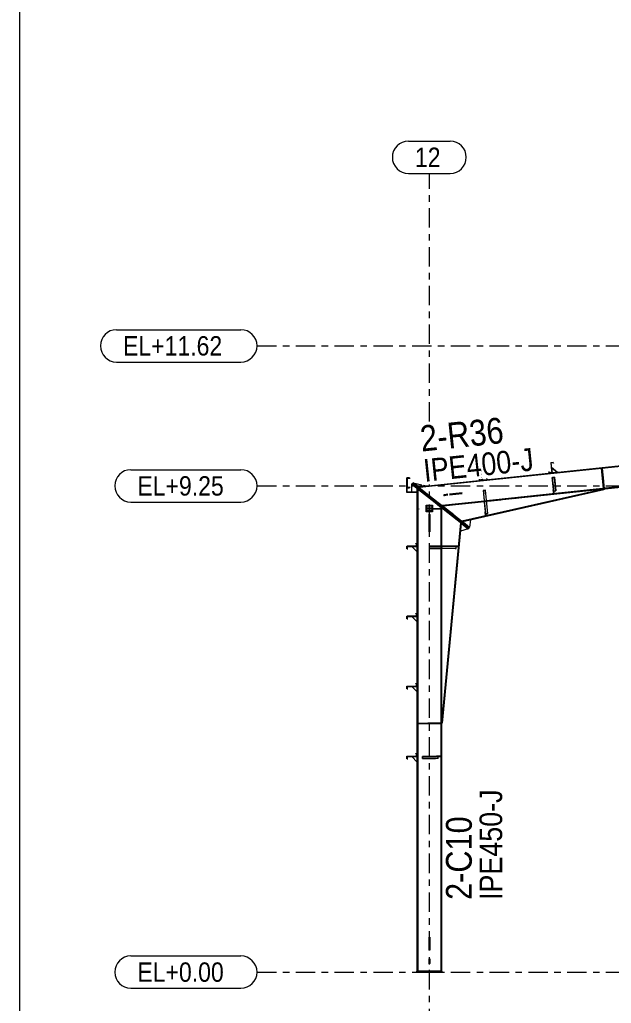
# Model space of a CAD drawing. Header units: millimetres. Extents: x -49 to 773, y -69 to 505.
# Drawn here: x -46.7 to 44.8, y 11.8 to 164 of the extents above; entities that cross this region are included whole.
import ezdxf

# ---------------------------------------------------------------- set-up
doc = ezdxf.new("R2010")
doc.units = ezdxf.units.MM
for name, pattern in [('XKITLINE00', [0]), ('XKITLINE02', [4, 2, -2]), ('XKITLINE03', [6, 3, -1, 1, -1])]:
    doc.linetypes.add(name, pattern=pattern)
for name, color, linetype, lineweight in [('DrawingSheet', 5, 'Continuous', 0), ('Part', 2, 'Continuous', 0), ('PartMark', 7, 'Continuous', 0), ('S-grid', 1, 'Continuous', 0)]:
    doc.layers.add(name, color=color, linetype=linetype, lineweight=lineweight)
doc.styles.add('ARIAL', font='ARIAL.TTF')

# ---------------------------------------------------------------- blocks, each defined once
blk = doc.blocks.new('*A20')
at = {"layer": 'Part'}
blk.add_hatch(color=3, dxfattribs=at).paths.add_polyline_path([(24.66, 94.33), (25.08, 94.37), (25.09, 94.25), (25.07, 94.24), (25.06, 94.35), (24.68, 94.31), (24.84, 92.82), (24.42, 92.78), (24.41, 92.9), (24.42, 92.9), (24.43, 92.79), (24.82, 92.83)], flags=17)
blk = doc.blocks.new('*A21')
at = {"layer": 'Part'}
blk.add_hatch(color=3, dxfattribs=at).paths.add_polyline_path([(35.43, 95.46), (35.85, 95.51), (35.86, 95.38), (35.85, 95.38), (35.84, 95.49), (35.45, 95.45), (35.61, 93.96), (35.19, 93.91), (35.18, 94.04), (35.2, 94.04), (35.21, 93.93), (35.59, 93.97)], flags=17)
blk = doc.blocks.new('*A35')
at = {"layer": 'Part'}
blk.add_hatch(color=3, dxfattribs=at).paths.add_polyline_path([(14.58, 82.94), (14.58, 82.96), (14.71, 82.96), (14.71, 82.54), (13.21, 82.54), (13.21, 82.15), (13.32, 82.15), (13.32, 82.14), (13.19, 82.14), (13.19, 82.56), (14.69, 82.56), (14.69, 82.94)], flags=17)
blk = doc.blocks.new('*A36')
at = {"layer": 'Part'}
blk.add_hatch(color=3, dxfattribs=at).paths.add_polyline_path([(14.58, 72.11), (14.58, 72.12), (14.71, 72.12), (14.71, 71.71), (13.21, 71.71), (13.21, 71.32), (13.32, 71.32), (13.32, 71.31), (13.19, 71.31), (13.19, 71.72), (14.69, 71.72), (14.69, 72.11)], flags=17)
blk = doc.blocks.new('*A37')
at = {"layer": 'Part'}
blk.add_hatch(color=3, dxfattribs=at).paths.add_polyline_path([(14.58, 50.44), (14.58, 50.46), (14.71, 50.46), (14.71, 50.04), (13.21, 50.04), (13.21, 49.65), (13.32, 49.65), (13.32, 49.64), (13.19, 49.64), (13.19, 50.06), (14.69, 50.06), (14.69, 50.44)], flags=17)
blk = doc.blocks.new('*A38')
at = {"layer": 'Part'}
blk.add_hatch(color=3, dxfattribs=at).paths.add_polyline_path([(14.58, 61.28), (14.58, 61.29), (14.71, 61.29), (14.71, 60.87), (13.21, 60.87), (13.21, 60.49), (13.32, 60.49), (13.32, 60.47), (13.19, 60.47), (13.19, 60.89), (14.69, 60.89), (14.69, 61.28)], flags=17)
blk = doc.blocks.new('*A39')
at = {"layer": 'Part'}
blk.add_hatch(color=3, dxfattribs=at).paths.add_polyline_path([(15.63, 49.71), (15.63, 50.04), (16.08, 50.04), (16.08, 50.02), (15.66, 50.02), (15.66, 49.71)], flags=17)
blk = doc.blocks.new('*A40')
at = {"layer": 'Part'}
blk.add_hatch(color=3, dxfattribs=at).paths.add_polyline_path([(14.58, 82.94), (14.58, 82.96), (14.71, 82.96), (14.71, 82.54), (13.21, 82.54), (13.21, 82.15), (13.32, 82.15), (13.32, 82.14), (13.19, 82.14), (13.19, 82.56), (14.69, 82.56), (14.69, 82.94)], flags=17)
blk = doc.blocks.new('*A41')
at = {"layer": 'Part'}
blk.add_hatch(color=3, dxfattribs=at).paths.add_polyline_path([(14.58, 72.11), (14.58, 72.12), (14.71, 72.12), (14.71, 71.71), (13.21, 71.71), (13.21, 71.32), (13.32, 71.32), (13.32, 71.31), (13.19, 71.31), (13.19, 71.72), (14.69, 71.72), (14.69, 72.11)], flags=17)
blk = doc.blocks.new('*A42')
at = {"layer": 'Part'}
blk.add_hatch(color=3, dxfattribs=at).paths.add_polyline_path([(14.58, 50.44), (14.58, 50.46), (14.71, 50.46), (14.71, 50.04), (13.21, 50.04), (13.21, 49.65), (13.32, 49.65), (13.32, 49.64), (13.19, 49.64), (13.19, 50.06), (14.69, 50.06), (14.69, 50.44)], flags=17)
blk = doc.blocks.new('*A43')
at = {"layer": 'Part'}
blk.add_hatch(color=3, dxfattribs=at).paths.add_polyline_path([(14.58, 61.28), (14.58, 61.29), (14.71, 61.29), (14.71, 60.87), (13.21, 60.87), (13.21, 60.49), (13.32, 60.49), (13.32, 60.47), (13.19, 60.47), (13.19, 60.89), (14.69, 60.89), (14.69, 61.28)], flags=17)
blk = doc.blocks.new('*A44')
at = {"layer": 'Part'}
blk.add_hatch(color=3, dxfattribs=at).paths.add_polyline_path([(16.67, 82.21), (16.67, 82.54), (17.28, 82.54), (17.28, 82.52), (16.71, 82.52), (16.71, 82.21)], flags=17)
blk = doc.blocks.new('*A45')
at = {"layer": 'Part'}
blk.add_hatch(color=3, dxfattribs=at).paths.add_polyline_path([(13.19, 91.6), (13.19, 93.12), (13.61, 93.12), (13.61, 92.99), (13.59, 92.99), (13.59, 93.1), (13.21, 93.1), (13.21, 91.62), (13.59, 91.62), (13.59, 91.73), (13.61, 91.73), (13.61, 91.6)], flags=17)
blk = doc.blocks.new('*A46')
at = {"layer": 'Part'}
blk.add_hatch(color=3, dxfattribs=at).paths.add_polyline_path([(24.66, 94.33), (25.08, 94.37), (25.09, 94.25), (25.07, 94.24), (25.06, 94.35), (24.68, 94.31), (24.84, 92.82), (24.42, 92.78), (24.41, 92.9), (24.42, 92.9), (24.43, 92.79), (24.82, 92.83)], flags=17)
blk = doc.blocks.new('*A47')
at = {"layer": 'Part'}
blk.add_hatch(color=3, dxfattribs=at).paths.add_polyline_path([(35.43, 95.46), (35.85, 95.51), (35.86, 95.38), (35.85, 95.38), (35.84, 95.49), (35.45, 95.45), (35.61, 93.96), (35.19, 93.91), (35.18, 94.04), (35.2, 94.04), (35.21, 93.93), (35.59, 93.97)], flags=17)
blk = doc.blocks.new('*A51')
at = {"layer": 'Part'}
blk.add_hatch(color=3, dxfattribs=at).paths.add_polyline_path([(25.01, 91.18), (25.34, 91.22), (25.34, 91.19), (25.03, 91.16), (25.08, 90.64), (25.07, 90.64)], flags=17)
blk = doc.blocks.new('*A52')
at = {"layer": 'Part'}
blk.add_hatch(color=3, dxfattribs=at).paths.add_polyline_path([(35.69, 93.19), (36.02, 93.23), (36.02, 93.21), (35.71, 93.18), (35.75, 92.78), (35.73, 92.77)], flags=17)
blk = doc.blocks.new('*A316')
at = {"layer": 'DrawingSheet', "color": 5, "linetype": 'XKITLINE00', "lineweight": 0}
blk.add_line((-46.74, 505.41), (-46.74, -68.59), dxfattribs=at)
blk = doc.blocks.new('*A319')
at = {"layer": 'S-grid', "color": 1, "linetype": 'XKITLINE03', "lineweight": 0}
blk.add_line((-10, 113.54), (165.88, 113.54), dxfattribs=at)
at = {"layer": 'S-grid', "color": 3, "style": 'ARIAL', "width": 0.85}
blk.add_text('EL+11.62', height=3, dxfattribs=at).set_placement((-30.74, 112.04))
blk = doc.blocks.new('*A320')
at = {"layer": 'S-grid', "color": 1, "linetype": 'XKITLINE03', "lineweight": 0}
blk.add_line((-10, 91.88), (396.77, 91.88), dxfattribs=at)
at = {"layer": 'S-grid', "color": 3, "style": 'ARIAL', "width": 0.85}
blk.add_text('EL+9.25', height=3, dxfattribs=at).set_placement((-28.52, 90.38))
blk = doc.blocks.new('*A321')
at = {"layer": 'S-grid', "color": 1, "linetype": 'XKITLINE03', "lineweight": 0}
blk.add_line((-10, 16.67), (396.77, 16.67), dxfattribs=at)
at = {"layer": 'S-grid', "color": 3, "style": 'ARIAL', "width": 0.85}
blk.add_text('EL+0.00', height=3, dxfattribs=at).set_placement((-28.52, 15.17))
blk = doc.blocks.new('*A357')
at = {"layer": 'S-grid', "color": 1, "linetype": 'XKITLINE03', "lineweight": 0}
for p, q in [((16.67, 101.83), (16.67, 140.21)), ((16.67, -10), (16.67, 92.08))]:
    blk.add_line(p, q, dxfattribs=at)
at = {"layer": 'S-grid', "color": 3, "style": 'ARIAL', "width": 0.85}
blk.add_text('12', height=3, dxfattribs=at).set_placement((14.44, 141.21))
blk = doc.blocks.new('*A358')
at = {"layer": 'Part', "color": 2, "linetype": 'XKITLINE00', "lineweight": 0}
for p, q in [((16.61, 87.51), (16.58, 87.47)), ((16.58, 87.47), (16.58, 86.76)), ((16.58, 87.47), (16.61, 87.43)), ((16.67, 87.52), (16.61, 87.51)), ((16.61, 87.43), (16.67, 87.41)), ((16.73, 87.51), (16.67, 87.52)), ((16.67, 87.41), (16.73, 87.43)), ((16.75, 87.47), (16.73, 87.51)), ((16.73, 87.43), (16.75, 87.47)), ((16.75, 87.47), (16.75, 86.76))]:
    blk.add_line(p, q, dxfattribs=at)
at = {"layer": 'Part', "color": 7, "linetype": 'XKITLINE02', "lineweight": 0}
for p, q in [((16.58, 86.76), (16.58, 83.42)), ((16.75, 86.76), (16.75, 83.42))]:
    blk.add_line(p, q, dxfattribs=at)
blk = doc.blocks.new('*A359')
at = {"layer": 'Part', "color": 2, "linetype": 'XKITLINE00', "lineweight": 0}
for p, q in [((114.12, 102.15), (15.03, 91.7)), ((114.13, 102.05), (15.15, 91.61)), ((114.46, 98.95), (111.7, 98.66)), ((111.37, 98.62), (25.51, 89.57)), ((111.38, 98.51), (25.53, 89.46)), ((114.47, 98.84), (111.71, 98.55)), ((25.18, 89.53), (18.66, 88.84)), ((25.19, 89.42), (18.78, 88.75))]:
    blk.add_line(p, q, dxfattribs=at)
at = {"layer": 'Part', "color": 7, "linetype": 'XKITLINE02', "lineweight": 0}
for p, q in [((114.12, 102.15), (114.47, 98.84)), ((111.7, 98.66), (111.37, 98.62)), ((111.71, 98.55), (111.38, 98.51)), ((15.03, 91.7), (18.78, 88.75)), ((25.51, 89.57), (25.18, 89.53)), ((25.53, 89.46), (25.19, 89.42))]:
    blk.add_line(p, q, dxfattribs=at)
blk = doc.blocks.new('*A360')
at = {"layer": 'Part', "color": 2, "linetype": 'XKITLINE00', "lineweight": 0}
for p, q in [((14.79, 16.83), (14.79, 91.47)), ((14.91, 91.37), (14.91, 16.83)), ((18.42, 88.6), (18.42, 82.54)), ((18.54, 88.51), (18.54, 82.54)), ((18.42, 82.21), (18.42, 16.83)), ((18.54, 82.21), (18.54, 16.83))]:
    blk.add_line(p, q, dxfattribs=at)
at = {"layer": 'Part', "color": 7, "linetype": 'XKITLINE02', "lineweight": 0}
for p, q in [((14.79, 91.47), (18.54, 88.51)), ((18.42, 82.54), (18.42, 82.21)), ((18.54, 82.54), (18.54, 82.21)), ((18.54, 16.83), (14.79, 16.83))]:
    blk.add_line(p, q, dxfattribs=at)
blk = doc.blocks.new('*A361')
at = {"layer": 'Part', "color": 2, "linetype": 'XKITLINE00', "lineweight": 0}
for p, q in [((18.64, 88.43), (18.54, 88.39)), ((21.49, 86.19), (18.54, 55.18)), ((21.6, 86.1), (18.66, 55.16)), ((18.54, 55.18), (18.66, 55.16))]:
    blk.add_line(p, q, dxfattribs=at)
at = {"layer": 'Part', "color": 7, "linetype": 'XKITLINE02', "lineweight": 0}
for p, q in [((18.54, 88.39), (18.64, 88.43)), ((18.54, 55.18), (18.54, 88.39)), ((21.6, 86.1), (18.64, 88.43)), ((18.64, 88.43), (18.64, 88.43)), ((21.49, 86.19), (18.64, 88.43)), ((18.64, 88.43), (18.64, 88.43))]:
    blk.add_line(p, q, dxfattribs=at)
blk = doc.blocks.new('*A362')
at = {"layer": 'Part', "color": 2, "linetype": 'XKITLINE00', "lineweight": 0}
for p, q in [((14.08, 92.24), (14.18, 92.37)), ((22.79, 85.38), (14.08, 92.24)), ((14.18, 92.37), (22.89, 85.51)), ((22.89, 85.51), (22.79, 85.38))]:
    blk.add_line(p, q, dxfattribs=at)
blk = doc.blocks.new('*A363')
at = {"layer": 'Part', "color": 2, "linetype": 'XKITLINE00', "lineweight": 0}
for p, q in [((13.98, 92.11), (14.08, 92.24)), ((22.68, 85.24), (13.98, 92.11)), ((14.08, 92.24), (22.79, 85.38)), ((22.79, 85.38), (22.68, 85.24))]:
    blk.add_line(p, q, dxfattribs=at)
blk = doc.blocks.new('*A364')
at = {"layer": 'Part', "color": 2, "linetype": 'XKITLINE00', "lineweight": 0}
for p, q in [((21.96, 86.37), (21.93, 86.26)), ((23.05, 86.61), (22.89, 85.51))]:
    blk.add_line(p, q, dxfattribs=at)
at = {"layer": 'Part', "color": 7, "linetype": 'XKITLINE02', "lineweight": 0}
for p, q in [((21.93, 86.26), (22.89, 85.51)), ((23.05, 86.61), (21.96, 86.37))]:
    blk.add_line(p, q, dxfattribs=at)
blk = doc.blocks.new('*A381')
at = {"layer": 'Part', "color": 2, "linetype": 'XKITLINE00', "lineweight": 0}
for p, q in [((24.41, 92.89), (24.41, 92.9)), ((24.41, 92.9), (24.42, 92.9)), ((24.42, 92.78), (24.41, 92.89)), ((24.42, 92.9), (24.42, 92.89)), ((24.42, 92.89), (24.43, 92.79)), ((24.84, 92.82), (24.42, 92.78)), ((24.43, 92.79), (24.82, 92.83)), ((24.82, 92.83), (24.81, 92.93)), ((24.82, 92.94), (24.84, 92.82))]:
    blk.add_line(p, q, dxfattribs=at)
blk = doc.blocks.new('*A382')
at = {"layer": 'Part', "color": 2, "linetype": 'XKITLINE00', "lineweight": 0}
for p, q in [((35.43, 95.46), (35.45, 95.46)), ((35.45, 95.46), (35.85, 95.51)), ((35.84, 95.49), (35.45, 95.45)), ((35.45, 95.45), (35.61, 93.96)), ((35.85, 95.38), (35.84, 95.49)), ((35.85, 95.51), (35.86, 95.38)), ((35.86, 95.38), (35.85, 95.38)), ((35.18, 94.03), (35.18, 94.04)), ((35.18, 94.04), (35.2, 94.04)), ((35.19, 93.91), (35.18, 94.03)), ((35.61, 93.96), (35.19, 93.91)), ((35.2, 94.04), (35.2, 94.03)), ((35.2, 94.03), (35.21, 93.93)), ((35.21, 93.93), (35.59, 93.97)), ((35.59, 93.97), (35.58, 94.07))]:
    blk.add_line(p, q, dxfattribs=at)
blk = doc.blocks.new('*A396')
at = {"layer": 'S-grid', "color": 1, "linetype": 'XKITLINE00', "lineweight": 0}
for p, q in [((-29.52, 19.17), (-12.5, 19.17)), ((-29.52, 14.17), (-12.5, 14.17))]:
    blk.add_line(p, q, dxfattribs=at)
for centre, start, end in [((-29.52, 16.67), 90, 270), ((-12.5, 16.67), 270, 90)]:
    blk.add_arc(centre, 2.5, start, end, dxfattribs=at)
blk = doc.blocks.new('*A397')
at = {"layer": 'Part', "color": 2, "linetype": 'XKITLINE00', "lineweight": 0}
for p, q in [((13.19, 82.14), (13.19, 82.56)), ((13.19, 82.56), (14.69, 82.56)), ((14.71, 82.54), (13.21, 82.54)), ((13.21, 82.54), (13.21, 82.15)), ((14.58, 82.96), (14.71, 82.96)), ((14.58, 82.94), (14.58, 82.96)), ((14.69, 82.94), (14.58, 82.94)), ((14.69, 82.56), (14.69, 82.94)), ((14.71, 82.96), (14.71, 82.54)), ((13.32, 82.14), (13.19, 82.14)), ((13.21, 82.15), (13.32, 82.15)), ((13.32, 82.15), (13.32, 82.14))]:
    blk.add_line(p, q, dxfattribs=at)
blk = doc.blocks.new('*A398')
at = {"layer": 'Part', "color": 2, "linetype": 'XKITLINE00', "lineweight": 0}
for p, q in [((13.19, 71.31), (13.19, 71.72)), ((13.19, 71.72), (14.69, 71.72)), ((14.71, 71.71), (13.21, 71.71)), ((13.21, 71.71), (13.21, 71.32)), ((14.58, 72.12), (14.71, 72.12)), ((14.58, 72.11), (14.58, 72.12)), ((14.69, 72.11), (14.58, 72.11)), ((14.69, 71.72), (14.69, 72.11)), ((14.71, 72.12), (14.71, 71.71)), ((13.32, 71.31), (13.19, 71.31)), ((13.21, 71.32), (13.32, 71.32)), ((13.32, 71.32), (13.32, 71.31))]:
    blk.add_line(p, q, dxfattribs=at)
blk = doc.blocks.new('*A399')
at = {"layer": 'Part', "color": 2, "linetype": 'XKITLINE00', "lineweight": 0}
for p, q in [((14.58, 50.46), (14.71, 50.46)), ((14.58, 50.44), (14.58, 50.46)), ((14.69, 50.44), (14.58, 50.44)), ((14.69, 50.06), (14.69, 50.44)), ((14.71, 50.46), (14.71, 50.04)), ((13.19, 49.64), (13.19, 50.06)), ((13.19, 50.06), (14.69, 50.06)), ((13.32, 49.64), (13.19, 49.64)), ((14.71, 50.04), (13.21, 50.04)), ((13.21, 50.04), (13.21, 49.65)), ((13.21, 49.65), (13.32, 49.65)), ((13.32, 49.65), (13.32, 49.64))]:
    blk.add_line(p, q, dxfattribs=at)
blk = doc.blocks.new('*A400')
at = {"layer": 'Part', "color": 2, "linetype": 'XKITLINE00', "lineweight": 0}
for p, q in [((13.19, 60.47), (13.19, 60.89)), ((13.19, 60.89), (14.69, 60.89)), ((14.71, 60.87), (13.21, 60.87)), ((13.21, 60.87), (13.21, 60.49)), ((14.58, 61.29), (14.71, 61.29)), ((14.58, 61.28), (14.58, 61.29)), ((14.69, 61.28), (14.58, 61.28)), ((14.69, 60.89), (14.69, 61.28)), ((14.71, 61.29), (14.71, 60.87)), ((13.32, 60.47), (13.19, 60.47)), ((13.21, 60.49), (13.32, 60.49)), ((13.32, 60.49), (13.32, 60.47))]:
    blk.add_line(p, q, dxfattribs=at)
blk = doc.blocks.new('*A401')
at = {"layer": 'Part', "color": 7, "linetype": 'XKITLINE02', "lineweight": 0}
for p, q in [((18.42, 55.18), (14.91, 55.18)), ((14.91, 55.09), (14.91, 55.18)), ((18.42, 55.09), (14.91, 55.09)), ((15.03, 55.18), (15.03, 55.09)), ((18.3, 55.09), (18.3, 55.18)), ((18.42, 55.18), (18.42, 55.09))]:
    blk.add_line(p, q, dxfattribs=at)
blk = doc.blocks.new('*A402')
at = {"layer": 'Part', "color": 2, "linetype": 'XKITLINE00', "lineweight": 0}
for p, q in [((14.91, 55.18), (18.42, 55.18)), ((18.42, 55.09), (14.91, 55.09))]:
    blk.add_line(p, q, dxfattribs=at)
at = {"layer": 'Part', "color": 7, "linetype": 'XKITLINE02', "lineweight": 0}
for p, q in [((14.91, 55.09), (14.91, 55.18)), ((15.03, 55.09), (15.03, 55.18)), ((18.3, 55.09), (18.3, 55.18)), ((18.42, 55.18), (18.42, 55.09))]:
    blk.add_line(p, q, dxfattribs=at)
blk = doc.blocks.new('*A403')
at = {"layer": 'Part', "color": 2, "linetype": 'XKITLINE00', "lineweight": 0}
for p, q in [((13.29, 60.87), (13.29, 60.83)), ((14.79, 60.87), (14.71, 60.87)), ((13.29, 60.83), (14.79, 60.83))]:
    blk.add_line(p, q, dxfattribs=at)
at = {"layer": 'Part', "color": 7, "linetype": 'XKITLINE02', "lineweight": 0}
for p, q in [((14.71, 60.87), (13.29, 60.87)), ((14.79, 60.83), (14.79, 60.87))]:
    blk.add_line(p, q, dxfattribs=at)
blk = doc.blocks.new('*A404')
at = {"layer": 'Part', "color": 2, "linetype": 'XKITLINE00', "lineweight": 0}
blk.add_line((13.96, 60.83), (14.79, 60), dxfattribs=at)
at = {"layer": 'Part', "color": 7, "linetype": 'XKITLINE02', "lineweight": 0}
for p, q in [((14.79, 60), (13.96, 60.83)), ((13.96, 60.83), (14.79, 60.83)), ((13.96, 60.83), (13.96, 60.83)), ((13.96, 60.83), (14.79, 60.83)), ((14.79, 60.83), (14.79, 60))]:
    blk.add_line(p, q, dxfattribs=at)
blk = doc.blocks.new('*A405')
at = {"layer": 'Part', "color": 2, "linetype": 'XKITLINE00', "lineweight": 0}
for p, q in [((15.63, 49.71), (15.63, 50.04)), ((18.05, 50.04), (15.63, 50.04)), ((18.05, 49.71), (15.63, 49.71)), ((18.29, 50.02), (15.66, 50.02)), ((15.66, 49.71), (15.66, 50.02)), ((16.08, 50.04), (16.08, 50.02)), ((18.05, 49.71), (18.05, 50.02)), ((18.29, 50.04), (18.29, 50.02))]:
    blk.add_line(p, q, dxfattribs=at)
at = {"layer": 'Part', "color": 7, "linetype": 'XKITLINE02', "lineweight": 0}
for p, q in [((18.04, 49.71), (18.04, 50.04)), ((18.05, 50.04), (18.29, 50.04)), ((18.29, 50.04), (18.05, 50.04))]:
    blk.add_line(p, q, dxfattribs=at)
blk = doc.blocks.new('*A406')
at = {"layer": 'Part', "color": 2, "linetype": 'XKITLINE00', "lineweight": 0}
for p, q in [((13.29, 50.04), (13.29, 50)), ((13.29, 50), (14.79, 50)), ((14.79, 50.04), (14.71, 50.04))]:
    blk.add_line(p, q, dxfattribs=at)
at = {"layer": 'Part', "color": 7, "linetype": 'XKITLINE02', "lineweight": 0}
for p, q in [((14.71, 50.04), (13.29, 50.04)), ((14.79, 50), (14.79, 50.04))]:
    blk.add_line(p, q, dxfattribs=at)
blk = doc.blocks.new('*A407')
at = {"layer": 'Part', "color": 2, "linetype": 'XKITLINE00', "lineweight": 0}
blk.add_line((13.96, 50), (14.79, 49.17), dxfattribs=at)
at = {"layer": 'Part', "color": 7, "linetype": 'XKITLINE02', "lineweight": 0}
for p, q in [((14.79, 49.17), (13.96, 50)), ((13.96, 50), (14.79, 50)), ((13.96, 50), (13.96, 50)), ((13.96, 50), (14.79, 50)), ((14.79, 50), (14.79, 49.17))]:
    blk.add_line(p, q, dxfattribs=at)
blk = doc.blocks.new('*A408')
at = {"layer": 'Part', "color": 7, "linetype": 'XKITLINE02', "lineweight": 0}
for p, q in [((18.29, 50.04), (15.63, 50.04)), ((15.63, 49.71), (18.05, 49.71)), ((15.66, 50.02), (18.29, 50.02)), ((18.04, 49.71), (18.04, 50.04)), ((18.05, 49.71), (18.05, 50.02)), ((18.29, 50.02), (18.29, 50.04))]:
    blk.add_line(p, q, dxfattribs=at)
blk = doc.blocks.new('*A409')
at = {"layer": 'Part', "color": 2, "linetype": 'XKITLINE00', "lineweight": 0}
for p, q in [((13.29, 71.71), (13.29, 71.67)), ((13.29, 71.67), (14.79, 71.67)), ((14.79, 71.71), (14.71, 71.71))]:
    blk.add_line(p, q, dxfattribs=at)
at = {"layer": 'Part', "color": 7, "linetype": 'XKITLINE02', "lineweight": 0}
for p, q in [((14.71, 71.71), (13.29, 71.71)), ((14.79, 71.67), (14.79, 71.71))]:
    blk.add_line(p, q, dxfattribs=at)
blk = doc.blocks.new('*A410')
at = {"layer": 'Part', "color": 2, "linetype": 'XKITLINE00', "lineweight": 0}
blk.add_line((13.96, 71.67), (14.79, 70.83), dxfattribs=at)
at = {"layer": 'Part', "color": 7, "linetype": 'XKITLINE02', "lineweight": 0}
for p, q in [((14.79, 70.83), (13.96, 71.67)), ((13.96, 71.67), (14.79, 71.67)), ((13.96, 71.67), (13.96, 71.67)), ((13.96, 71.67), (14.79, 71.67)), ((14.79, 71.67), (14.79, 70.83))]:
    blk.add_line(p, q, dxfattribs=at)
blk = doc.blocks.new('*A411')
at = {"layer": 'Part', "color": 2, "linetype": 'XKITLINE00', "lineweight": 0}
blk.add_line((13.96, 82.5), (14.79, 81.67), dxfattribs=at)
at = {"layer": 'Part', "color": 7, "linetype": 'XKITLINE02', "lineweight": 0}
for p, q in [((14.79, 81.67), (13.96, 82.5)), ((13.96, 82.5), (14.79, 82.5)), ((13.96, 82.5), (13.96, 82.5)), ((13.96, 82.5), (14.79, 82.5)), ((14.79, 82.5), (14.79, 81.67))]:
    blk.add_line(p, q, dxfattribs=at)
blk = doc.blocks.new('*A412')
at = {"layer": 'Part', "color": 2, "linetype": 'XKITLINE00', "lineweight": 0}
for p, q in [((13.29, 82.54), (13.29, 82.5)), ((13.29, 82.5), (14.79, 82.5)), ((14.79, 82.54), (14.71, 82.54))]:
    blk.add_line(p, q, dxfattribs=at)
at = {"layer": 'Part', "color": 7, "linetype": 'XKITLINE02', "lineweight": 0}
for p, q in [((14.71, 82.54), (13.29, 82.54)), ((14.79, 82.5), (14.79, 82.54))]:
    blk.add_line(p, q, dxfattribs=at)
blk = doc.blocks.new('*A413')
at = {"layer": 'Part', "color": 2, "linetype": 'XKITLINE00', "lineweight": 0}
for p, q in [((13.19, 82.14), (13.19, 82.56)), ((13.19, 82.56), (14.69, 82.56)), ((14.71, 82.54), (13.21, 82.54)), ((13.21, 82.54), (13.21, 82.15)), ((14.58, 82.96), (14.71, 82.96)), ((14.58, 82.94), (14.58, 82.96)), ((14.69, 82.94), (14.58, 82.94)), ((14.69, 82.56), (14.69, 82.94)), ((14.71, 82.96), (14.71, 82.54)), ((13.32, 82.14), (13.19, 82.14)), ((13.21, 82.15), (13.32, 82.15)), ((13.32, 82.15), (13.32, 82.14))]:
    blk.add_line(p, q, dxfattribs=at)
blk = doc.blocks.new('*A414')
at = {"layer": 'Part', "color": 2, "linetype": 'XKITLINE00', "lineweight": 0}
for p, q in [((13.19, 71.31), (13.19, 71.72)), ((13.19, 71.72), (14.69, 71.72)), ((14.71, 71.71), (13.21, 71.71)), ((13.21, 71.71), (13.21, 71.32)), ((14.58, 72.12), (14.71, 72.12)), ((14.58, 72.11), (14.58, 72.12)), ((14.69, 72.11), (14.58, 72.11)), ((14.69, 71.72), (14.69, 72.11)), ((14.71, 72.12), (14.71, 71.71)), ((13.32, 71.31), (13.19, 71.31)), ((13.21, 71.32), (13.32, 71.32)), ((13.32, 71.32), (13.32, 71.31))]:
    blk.add_line(p, q, dxfattribs=at)
blk = doc.blocks.new('*A415')
at = {"layer": 'Part', "color": 2, "linetype": 'XKITLINE00', "lineweight": 0}
for p, q in [((14.58, 50.46), (14.71, 50.46)), ((14.58, 50.44), (14.58, 50.46)), ((14.69, 50.44), (14.58, 50.44)), ((14.69, 50.06), (14.69, 50.44)), ((14.71, 50.46), (14.71, 50.04)), ((13.19, 49.64), (13.19, 50.06)), ((13.19, 50.06), (14.69, 50.06)), ((13.32, 49.64), (13.19, 49.64)), ((14.71, 50.04), (13.21, 50.04)), ((13.21, 50.04), (13.21, 49.65)), ((13.21, 49.65), (13.32, 49.65)), ((13.32, 49.65), (13.32, 49.64))]:
    blk.add_line(p, q, dxfattribs=at)
blk = doc.blocks.new('*A416')
at = {"layer": 'Part', "color": 2, "linetype": 'XKITLINE00', "lineweight": 0}
for p, q in [((13.19, 60.47), (13.19, 60.89)), ((13.19, 60.89), (14.69, 60.89)), ((14.71, 60.87), (13.21, 60.87)), ((13.21, 60.87), (13.21, 60.49)), ((14.58, 61.29), (14.71, 61.29)), ((14.58, 61.28), (14.58, 61.29)), ((14.69, 61.28), (14.58, 61.28)), ((14.69, 60.89), (14.69, 61.28)), ((14.71, 61.29), (14.71, 60.87)), ((13.32, 60.47), (13.19, 60.47)), ((13.21, 60.49), (13.32, 60.49)), ((13.32, 60.49), (13.32, 60.47))]:
    blk.add_line(p, q, dxfattribs=at)
blk = doc.blocks.new('*A417')
at = {"layer": 'Part', "color": 7, "linetype": 'XKITLINE02', "lineweight": 0}
for p, q in [((16.58, 22.06), (16.58, 18.72)), ((16.75, 22.06), (16.75, 18.72))]:
    blk.add_line(p, q, dxfattribs=at)
at = {"layer": 'Part', "color": 2, "linetype": 'XKITLINE00', "lineweight": 0}
for p, q in [((16.58, 18.72), (16.58, 18.01)), ((16.75, 18.72), (16.75, 18.01)), ((16.61, 18.05), (16.58, 18.01)), ((16.58, 18.01), (16.61, 17.97)), ((16.67, 18.07), (16.61, 18.05)), ((16.61, 17.97), (16.67, 17.96)), ((16.73, 18.05), (16.67, 18.07)), ((16.67, 17.96), (16.73, 17.97)), ((16.75, 18.01), (16.73, 18.05)), ((16.73, 17.97), (16.75, 18.01))]:
    blk.add_line(p, q, dxfattribs=at)
blk = doc.blocks.new('*A418')
at = {"layer": 'Part', "color": 2, "linetype": 'XKITLINE00', "lineweight": 0}
for p, q in [((14.67, 16.83), (14.67, 16.67)), ((18.67, 16.83), (14.67, 16.83)), ((18.67, 16.67), (18.67, 16.83)), ((14.67, 16.67), (18.67, 16.67))]:
    blk.add_line(p, q, dxfattribs=at)
blk = doc.blocks.new('*A419')
at = {"layer": 'Part', "color": 2, "linetype": 'XKITLINE00', "lineweight": 0}
for p, q in [((17.8, 50.08), (17.8, 50.04)), ((18.43, 50.08), (17.8, 50.08)), ((18.43, 50.04), (18.05, 50.04))]:
    blk.add_line(p, q, dxfattribs=at)
at = {"layer": 'Part', "color": 7, "linetype": 'XKITLINE02', "lineweight": 0}
for p, q in [((18.05, 50.04), (17.8, 50.04)), ((18.3, 50.04), (18.3, 50.08)), ((18.43, 50.08), (18.43, 50.04))]:
    blk.add_line(p, q, dxfattribs=at)
blk = doc.blocks.new('*A420')
at = {"layer": 'Part', "color": 7, "linetype": 'XKITLINE02', "lineweight": 0}
for p, q in [((18.43, 50.08), (17.8, 50.08)), ((17.8, 50.08), (17.8, 50.04)), ((17.8, 50.04), (18.43, 50.04)), ((18.3, 50.04), (18.3, 50.08)), ((18.43, 50.04), (18.43, 50.08))]:
    blk.add_line(p, q, dxfattribs=at)
blk = doc.blocks.new('*A421')
at = {"layer": 'Part', "color": 7, "linetype": 'XKITLINE02', "lineweight": 0}
for p, q in [((21.01, 82.54), (16.67, 82.54)), ((16.67, 82.21), (20.83, 82.21)), ((16.71, 82.52), (21.01, 82.52)), ((20.82, 82.21), (20.82, 82.54)), ((20.83, 82.21), (20.83, 82.52)), ((21.01, 82.52), (21.01, 82.54))]:
    blk.add_line(p, q, dxfattribs=at)
blk = doc.blocks.new('*A422')
at = {"layer": 'Part', "color": 7, "linetype": 'XKITLINE02', "lineweight": 0}
for p, q in [((21.14, 82.58), (20.52, 82.58)), ((20.52, 82.58), (20.52, 82.54)), ((20.52, 82.54), (21.14, 82.54)), ((21.02, 82.54), (21.02, 82.58)), ((21.14, 82.54), (21.14, 82.58))]:
    blk.add_line(p, q, dxfattribs=at)
blk = doc.blocks.new('*A423')
at = {"layer": 'Part', "color": 2, "linetype": 'XKITLINE00', "lineweight": 0}
for p, q in [((16.67, 82.21), (16.67, 82.54)), ((20.7, 82.54), (16.67, 82.54)), ((20.83, 82.21), (16.67, 82.21)), ((21.01, 82.52), (16.71, 82.52)), ((16.71, 82.21), (16.71, 82.52)), ((17.28, 82.54), (17.28, 82.52)), ((20.83, 82.21), (20.83, 82.52)), ((21.01, 82.54), (21.01, 82.52))]:
    blk.add_line(p, q, dxfattribs=at)
at = {"layer": 'Part', "color": 7, "linetype": 'XKITLINE02', "lineweight": 0}
for p, q in [((20.7, 82.54), (21.01, 82.54)), ((20.82, 82.21), (20.82, 82.54))]:
    blk.add_line(p, q, dxfattribs=at)
blk = doc.blocks.new('*A424')
at = {"layer": 'Part', "color": 2, "linetype": 'XKITLINE00', "lineweight": 0}
for p, q in [((20.52, 82.58), (20.52, 82.54)), ((21.14, 82.58), (20.52, 82.58)), ((21.14, 82.54), (20.7, 82.54)), ((21.14, 82.58), (21.14, 82.56))]:
    blk.add_line(p, q, dxfattribs=at)
at = {"layer": 'Part', "color": 7, "linetype": 'XKITLINE02', "lineweight": 0}
for p, q in [((20.7, 82.54), (20.52, 82.54)), ((21.02, 82.54), (21.02, 82.58)), ((21.14, 82.56), (21.14, 82.54)), ((21.14, 82.54), (21.14, 82.54)), ((21.14, 82.54), (21.14, 82.54))]:
    blk.add_line(p, q, dxfattribs=at)
blk = doc.blocks.new('*A425')
at = {"layer": 'Part', "color": 7, "linetype": 'XKITLINE02', "lineweight": 0}
for p, q in [((21.48, 84.86), (21.58, 85.98)), ((21.69, 86.02), (22.68, 85.24))]:
    blk.add_line(p, q, dxfattribs=at)
at = {"layer": 'Part', "color": 2, "linetype": 'XKITLINE00', "lineweight": 0}
for p, q in [((22.68, 85.24), (21.48, 84.86)), ((21.58, 85.98), (21.69, 86.02))]:
    blk.add_line(p, q, dxfattribs=at)
blk = doc.blocks.new('*A426')
at = {"layer": 'S-grid', "color": 1, "linetype": 'XKITLINE00', "lineweight": 0}
for p, q in [((13.44, 145.21), (19.89, 145.21)), ((13.44, 140.21), (19.89, 140.21))]:
    blk.add_line(p, q, dxfattribs=at)
for centre, start, end in [((13.44, 142.71), 90, 270), ((19.89, 142.71), 270, 90)]:
    blk.add_arc(centre, 2.5, start, end, dxfattribs=at)
blk = doc.blocks.new('*A427')
at = {"layer": 'Part', "color": 2, "linetype": 'XKITLINE00', "lineweight": 0}
for p, q in [((13.19, 93.02), (13.15, 93.02)), ((13.15, 93.02), (13.15, 90.93)), ((13.19, 91.6), (13.19, 90.93)), ((13.19, 90.93), (13.15, 90.93))]:
    blk.add_line(p, q, dxfattribs=at)
at = {"layer": 'Part', "color": 7, "linetype": 'XKITLINE02', "lineweight": 0}
blk.add_line((13.19, 91.6), (13.19, 93.02), dxfattribs=at)
blk = doc.blocks.new('*A428')
at = {"layer": 'Part', "color": 2, "linetype": 'XKITLINE00', "lineweight": 0}
for p, q in [((13.98, 90.93), (13.98, 92.11)), ((14.69, 91.54), (14.79, 91.34))]:
    blk.add_line(p, q, dxfattribs=at)
at = {"layer": 'Part', "color": 7, "linetype": 'XKITLINE02', "lineweight": 0}
for p, q in [((14.69, 91.54), (13.98, 92.11)), ((14.79, 91.34), (14.79, 90.93)), ((14.79, 90.93), (13.98, 90.93))]:
    blk.add_line(p, q, dxfattribs=at)
blk = doc.blocks.new('*A429')
at = {"layer": 'Part', "color": 2, "linetype": 'XKITLINE00', "lineweight": 0}
for p, q in [((14.18, 92.37), (15.5, 92.03)), ((15.15, 91.72), (14.93, 91.78)), ((15.72, 91.98), (16.27, 91.83))]:
    blk.add_line(p, q, dxfattribs=at)
at = {"layer": 'Part', "color": 7, "linetype": 'XKITLINE02', "lineweight": 0}
for p, q in [((14.93, 91.78), (14.18, 92.37)), ((16.27, 91.83), (15.15, 91.72))]:
    blk.add_line(p, q, dxfattribs=at)
blk = doc.blocks.new('*A430')
at = {"layer": 'Part', "color": 2, "linetype": 'XKITLINE00', "lineweight": 0}
for p, q in [((13.19, 91.6), (13.19, 93.12)), ((13.19, 93.12), (13.61, 93.12)), ((13.59, 93.1), (13.21, 93.1)), ((13.21, 93.1), (13.21, 91.62)), ((13.59, 92.99), (13.59, 93.1)), ((13.61, 92.99), (13.59, 92.99)), ((13.61, 93.12), (13.61, 92.99)), ((13.61, 91.6), (13.19, 91.6)), ((13.21, 91.62), (13.59, 91.62)), ((13.59, 91.62), (13.59, 91.73)), ((13.59, 91.73), (13.61, 91.73)), ((13.61, 91.73), (13.61, 91.6))]:
    blk.add_line(p, q, dxfattribs=at)
blk = doc.blocks.new('*A431')
at = {"layer": 'Part', "color": 2, "linetype": 'XKITLINE00', "lineweight": 0}
for p, q in [((18.91, 90.5), (18.9, 90.43)), ((18.9, 90.43), (18.93, 90.38)), ((18.96, 90.52), (18.91, 90.5)), ((18.93, 90.38), (18.98, 90.36)), ((19.53, 90.59), (18.96, 90.52)), ((19.01, 90.51), (18.96, 90.52)), ((19.55, 90.42), (18.98, 90.36)), ((18.98, 90.36), (19.02, 90.39)), ((19.03, 90.45), (19.01, 90.51)), ((19.02, 90.39), (19.03, 90.45))]:
    blk.add_line(p, q, dxfattribs=at)
at = {"layer": 'Part', "color": 7, "linetype": 'XKITLINE02', "lineweight": 0}
for p, q in [((21.76, 90.82), (19.53, 90.59)), ((21.77, 90.65), (19.55, 90.42))]:
    blk.add_line(p, q, dxfattribs=at)
blk = doc.blocks.new('*A434')
at = {"layer": 'Part', "color": 2, "linetype": 'XKITLINE00', "lineweight": 0}
for p, q in [((24.41, 92.89), (24.41, 92.9)), ((24.41, 92.9), (24.42, 92.9)), ((24.42, 92.78), (24.41, 92.89)), ((24.42, 92.9), (24.42, 92.89)), ((24.42, 92.89), (24.43, 92.79)), ((24.84, 92.82), (24.42, 92.78)), ((24.43, 92.79), (24.82, 92.83)), ((24.82, 92.83), (24.81, 92.93)), ((24.82, 92.94), (24.84, 92.82))]:
    blk.add_line(p, q, dxfattribs=at)
blk = doc.blocks.new('*A435')
at = {"layer": 'Part', "color": 2, "linetype": 'XKITLINE00', "lineweight": 0}
for p, q in [((35.43, 95.46), (35.45, 95.46)), ((35.45, 95.46), (35.85, 95.51)), ((35.84, 95.49), (35.45, 95.45)), ((35.45, 95.45), (35.61, 93.96)), ((35.85, 95.38), (35.84, 95.49)), ((35.85, 95.51), (35.86, 95.38)), ((35.86, 95.38), (35.85, 95.38)), ((35.18, 94.03), (35.18, 94.04)), ((35.18, 94.04), (35.2, 94.04)), ((35.19, 93.91), (35.18, 94.03)), ((35.61, 93.96), (35.19, 93.91)), ((35.2, 94.04), (35.2, 94.03)), ((35.2, 94.03), (35.21, 93.93)), ((35.21, 93.93), (35.59, 93.97)), ((35.59, 93.97), (35.58, 94.07))]:
    blk.add_line(p, q, dxfattribs=at)
blk = doc.blocks.new('*A439')
at = {"layer": 'Part', "color": 7, "linetype": 'XKITLINE02', "lineweight": 0}
for p, q in [((17.08, 88.8), (16.25, 88.8)), ((16.25, 88.8), (16.25, 87.97)), ((16.28, 88), (16.28, 88.77)), ((16.28, 88.77), (17.05, 88.77)), ((17.05, 88.77), (17.05, 88)), ((17.08, 87.97), (17.08, 88.8)), ((16.25, 87.97), (17.08, 87.97)), ((17.05, 88), (16.28, 88))]:
    blk.add_line(p, q, dxfattribs=at)
blk = doc.blocks.new('*A440')
at = {"layer": 'Part', "color": 7, "linetype": 'XKITLINE02', "lineweight": 0}
for p, q in [((43.64, 91.37), (18.9, 88.76)), ((18.88, 88.67), (21.83, 86.34))]:
    blk.add_line(p, q, dxfattribs=at)
at = {"layer": 'Part', "color": 2, "linetype": 'XKITLINE00', "lineweight": 0}
for p, q in [((43.64, 91.37), (21.72, 86.42)), ((43.64, 91.37), (43.67, 91.26)), ((43.67, 91.26), (21.83, 86.34)), ((18.9, 88.76), (18.88, 88.67))]:
    blk.add_line(p, q, dxfattribs=at)
blk = doc.blocks.new('*A441')
at = {"layer": 'Part', "color": 7, "linetype": 'XKITLINE02', "lineweight": 0}
for p, q in [((25.41, 87.39), (25.01, 91.18)), ((25.42, 87.39), (25.03, 91.16)), ((25.72, 87.62), (25.34, 91.22)), ((25.39, 87.59), (25.72, 87.63)), ((25.4, 87.58), (25.72, 87.62)), ((25.41, 87.39), (25.42, 87.39))]:
    blk.add_line(p, q, dxfattribs=at)
blk = doc.blocks.new('*A442')
at = {"layer": 'Part', "color": 7, "linetype": 'XKITLINE02', "lineweight": 0}
for p, q in [((25.32, 87.88), (25.38, 87.25)), ((25.36, 87.88), (25.32, 87.88)), ((25.42, 87.26), (25.36, 87.88)), ((25.37, 87.38), (25.41, 87.38)), ((25.38, 87.25), (25.42, 87.26))]:
    blk.add_line(p, q, dxfattribs=at)
blk = doc.blocks.new('*A443')
at = {"layer": 'Part', "color": 7, "linetype": 'XKITLINE02', "lineweight": 0}
for p, q in [((16.17, 88.89), (17.17, 88.89)), ((16.17, 87.89), (16.17, 88.89)), ((17.17, 88.89), (17.17, 87.89)), ((17.17, 87.89), (16.17, 87.89))]:
    blk.add_line(p, q, dxfattribs=at)
blk = doc.blocks.new('*A444')
at = {"layer": 'Part', "color": 7, "linetype": 'XKITLINE02', "lineweight": 0}
for p, q in [((16.17, 88.43), (16.17, 88.34)), ((17.17, 88.43), (16.17, 88.43)), ((16.17, 88.34), (17.17, 88.34)), ((17.17, 88.34), (17.17, 88.43))]:
    blk.add_line(p, q, dxfattribs=at)
blk = doc.blocks.new('*A445')
at = {"layer": 'Part', "color": 7, "linetype": 'XKITLINE02', "lineweight": 0}
for p, q in [((18.42, 88.34), (14.91, 88.34)), ((14.91, 88.26), (14.91, 88.34)), ((18.42, 88.26), (14.91, 88.26)), ((15.03, 88.34), (15.03, 88.26)), ((18.3, 88.26), (18.3, 88.34)), ((18.42, 88.34), (18.42, 88.26))]:
    blk.add_line(p, q, dxfattribs=at)
blk = doc.blocks.new('*A446')
at = {"layer": 'Part', "color": 2, "linetype": 'XKITLINE00', "lineweight": 0}
for p, q in [((25.34, 91.22), (25.01, 91.18)), ((25.01, 91.18), (25.38, 87.68)), ((25.03, 91.16), (25.34, 91.19)), ((25.03, 91.16), (25.08, 90.64)), ((25.08, 90.64), (25.07, 90.64)), ((25.42, 87.39), (25.08, 90.64)), ((25.72, 87.62), (25.34, 91.22)), ((25.4, 87.58), (25.72, 87.62)), ((25.41, 87.39), (25.42, 87.39))]:
    blk.add_line(p, q, dxfattribs=at)
at = {"layer": 'Part', "color": 7, "linetype": 'XKITLINE02', "lineweight": 0}
for p, q in [((25.38, 87.68), (25.41, 87.39)), ((25.39, 87.59), (25.72, 87.63))]:
    blk.add_line(p, q, dxfattribs=at)
blk = doc.blocks.new('*A447')
at = {"layer": 'Part', "color": 7, "linetype": 'XKITLINE02', "lineweight": 0}
for p, q in [((24.82, 92.94), (24.84, 92.82)), ((24.84, 92.74), (24.89, 92.74))]:
    blk.add_line(p, q, dxfattribs=at)
at = {"layer": 'Part', "color": 2, "linetype": 'XKITLINE00', "lineweight": 0}
for p, q in [((24.84, 92.82), (24.84, 92.74)), ((24.89, 92.74), (24.86, 92.94))]:
    blk.add_line(p, q, dxfattribs=at)
blk = doc.blocks.new('*A448')
at = {"layer": 'Part', "color": 7, "linetype": 'XKITLINE02', "lineweight": 0}
for p, q in [((24.86, 92.94), (24.89, 92.74)), ((24.89, 92.74), (24.86, 92.94)), ((25.71, 92.83), (24.89, 92.74)), ((25.49, 93.01), (25.71, 92.83))]:
    blk.add_line(p, q, dxfattribs=at)
at = {"layer": 'Part', "color": 2, "linetype": 'XKITLINE00', "lineweight": 0}
blk.add_line((25.71, 92.83), (25.49, 93.01), dxfattribs=at)
blk = doc.blocks.new('*A449')
at = {"layer": 'Part', "color": 2, "linetype": 'XKITLINE00', "lineweight": 0}
for p, q in [((25.38, 87.25), (25.32, 87.88)), ((25.32, 87.88), (25.36, 87.88)), ((25.38, 87.68), (25.42, 87.26)), ((25.42, 87.26), (25.38, 87.25))]:
    blk.add_line(p, q, dxfattribs=at)
at = {"layer": 'Part', "color": 7, "linetype": 'XKITLINE02', "lineweight": 0}
for p, q in [((25.36, 87.88), (25.38, 87.68)), ((25.37, 87.38), (25.41, 87.38))]:
    blk.add_line(p, q, dxfattribs=at)
blk = doc.blocks.new('*A450')
at = {"layer": 'Part', "color": 7, "linetype": 'XKITLINE02', "lineweight": 0}
for p, q in [((35.89, 91.29), (35.85, 91.28)), ((35.85, 91.28), (35.91, 90.66)), ((35.96, 90.67), (35.89, 91.29)), ((35.9, 90.79), (35.94, 90.79)), ((35.91, 90.66), (35.96, 90.67))]:
    blk.add_line(p, q, dxfattribs=at)
blk = doc.blocks.new('*A451')
at = {"layer": 'Part', "color": 7, "linetype": 'XKITLINE02', "lineweight": 0}
for p, q in [((35.94, 90.81), (35.69, 93.19)), ((35.96, 90.81), (35.71, 93.18)), ((36.25, 91.09), (36.02, 93.23)), ((35.91, 91.07), (36.25, 91.1)), ((35.93, 91.06), (36.25, 91.09)), ((35.94, 90.81), (35.96, 90.81))]:
    blk.add_line(p, q, dxfattribs=at)
blk = doc.blocks.new('*A452')
at = {"layer": 'Part', "color": 7, "linetype": 'XKITLINE02', "lineweight": 0}
for p, q in [((43.3, 94.58), (43.63, 91.48)), ((43.3, 94.58), (43.39, 94.58)), ((43.32, 94.45), (43.4, 94.46)), ((43.39, 94.58), (43.71, 91.48)), ((43.7, 91.61), (43.62, 91.6)), ((43.71, 91.48), (43.63, 91.48))]:
    blk.add_line(p, q, dxfattribs=at)
blk = doc.blocks.new('*A453')
at = {"layer": 'Part', "color": 2, "linetype": 'XKITLINE00', "lineweight": 0}
for p, q in [((35.85, 91.28), (35.89, 91.29)), ((35.91, 90.66), (35.85, 91.28)), ((35.92, 91.03), (35.96, 90.67))]:
    blk.add_line(p, q, dxfattribs=at)
at = {"layer": 'Part', "color": 7, "linetype": 'XKITLINE02', "lineweight": 0}
for p, q in [((35.89, 91.29), (35.92, 91.03)), ((35.9, 90.79), (35.94, 90.79)), ((35.96, 90.67), (35.91, 90.66))]:
    blk.add_line(p, q, dxfattribs=at)
blk = doc.blocks.new('*A454')
at = {"layer": 'Part', "color": 2, "linetype": 'XKITLINE00', "lineweight": 0}
blk.add_line((36.49, 93.97), (35.57, 94.71), dxfattribs=at)
at = {"layer": 'Part', "color": 7, "linetype": 'XKITLINE02', "lineweight": 0}
for p, q in [((35.57, 94.71), (35.66, 93.88)), ((35.57, 94.71), (35.57, 94.71)), ((35.57, 94.71), (36.49, 93.97)), ((35.66, 93.88), (35.57, 94.71)), ((36.49, 93.97), (35.66, 93.88))]:
    blk.add_line(p, q, dxfattribs=at)
blk = doc.blocks.new('*A455')
at = {"layer": 'Part', "color": 2, "linetype": 'XKITLINE00', "lineweight": 0}
for p, q in [((35.5, 95.37), (35.46, 95.37)), ((35.66, 93.88), (35.5, 95.37)), ((35.61, 93.96), (35.62, 93.87))]:
    blk.add_line(p, q, dxfattribs=at)
at = {"layer": 'Part', "color": 7, "linetype": 'XKITLINE02', "lineweight": 0}
for p, q in [((35.46, 95.37), (35.61, 93.96)), ((35.62, 93.87), (35.66, 93.88))]:
    blk.add_line(p, q, dxfattribs=at)
blk = doc.blocks.new('*A456')
at = {"layer": 'Part', "color": 2, "linetype": 'XKITLINE00', "lineweight": 0}
for p, q in [((35.69, 93.19), (36.02, 93.23)), ((35.73, 92.77), (35.69, 93.19)), ((36.02, 93.21), (35.71, 93.18)), ((35.71, 93.18), (35.75, 92.78)), ((36.02, 93.23), (36.25, 91.09)), ((35.75, 92.78), (35.73, 92.77)), ((35.73, 92.77), (35.92, 91.03)), ((35.96, 90.81), (35.75, 92.78)), ((35.93, 91.06), (36.25, 91.09)), ((35.94, 90.81), (35.96, 90.81))]:
    blk.add_line(p, q, dxfattribs=at)
at = {"layer": 'Part', "color": 7, "linetype": 'XKITLINE02', "lineweight": 0}
for p, q in [((35.91, 91.07), (36.25, 91.1)), ((35.92, 91.03), (35.94, 90.81))]:
    blk.add_line(p, q, dxfattribs=at)
blk = doc.blocks.new('*A459')
at = {"layer": 'Part', "color": 2, "linetype": 'XKITLINE00', "lineweight": 0}
for p, q in [((43.63, 91.48), (43.3, 94.58)), ((43.39, 94.58), (43.71, 91.48))]:
    blk.add_line(p, q, dxfattribs=at)
at = {"layer": 'Part', "color": 7, "linetype": 'XKITLINE02', "lineweight": 0}
for p, q in [((43.3, 94.58), (43.39, 94.58)), ((43.32, 94.45), (43.4, 94.46)), ((43.62, 91.6), (43.7, 91.61)), ((43.63, 91.48), (43.71, 91.48))]:
    blk.add_line(p, q, dxfattribs=at)
blk = doc.blocks.new('*A468')
at = {"layer": 'S-grid', "color": 1, "linetype": 'XKITLINE00', "lineweight": 0}
for p, q in [((-31.74, 116.04), (-12.5, 116.04)), ((-31.74, 111.04), (-12.5, 111.04))]:
    blk.add_line(p, q, dxfattribs=at)
for centre, start, end in [((-31.74, 113.54), 90, 270), ((-12.5, 113.54), 270, 90)]:
    blk.add_arc(centre, 2.5, start, end, dxfattribs=at)
blk = doc.blocks.new('*A469')
at = {"layer": 'S-grid', "color": 1, "linetype": 'XKITLINE00', "lineweight": 0}
for p, q in [((-29.52, 94.38), (-12.5, 94.38)), ((-29.52, 89.38), (-12.5, 89.38))]:
    blk.add_line(p, q, dxfattribs=at)
for centre, start, end in [((-29.52, 91.88), 90, 270), ((-12.5, 91.88), 270, 90)]:
    blk.add_arc(centre, 2.5, start, end, dxfattribs=at)
blk = doc.blocks.new('*A470')
at = {"layer": 'Part', "color": 7, "linetype": 'XKITLINE02', "lineweight": 0}
for p, q in [((13.19, 93.12), (13.19, 91.6)), ((13.61, 93.12), (13.19, 93.12)), ((13.21, 91.62), (13.21, 93.1)), ((13.21, 93.1), (13.59, 93.1)), ((13.59, 93.1), (13.59, 92.99)), ((13.59, 92.99), (13.61, 92.99)), ((13.61, 92.99), (13.61, 93.12)), ((13.19, 91.6), (13.61, 91.6)), ((13.59, 91.62), (13.21, 91.62)), ((13.61, 91.73), (13.59, 91.73)), ((13.59, 91.73), (13.59, 91.62)), ((13.61, 91.6), (13.61, 91.73))]:
    blk.add_line(p, q, dxfattribs=at)
blk = doc.blocks.new('*A471')
at = {"layer": 'Part', "color": 2, "linetype": 'XKITLINE00', "lineweight": 0}
for p, q in [((14.79, 90.93), (13.15, 90.93)), ((13.15, 90.93), (13.15, 90.89)), ((13.15, 90.89), (14.79, 90.89)), ((14.79, 90.89), (14.79, 90.93))]:
    blk.add_line(p, q, dxfattribs=at)
blk = doc.blocks.new('*A1419')
at = {"layer": 'PartMark', "color": 7, "style": 'ARIAL', "width": 0.85}
blk.add_text('IPE450-J', height=3.5, rotation=90.0002, dxfattribs=at).set_placement((27.94, 27.83))
at = {"layer": 'PartMark', "color": 3, "style": 'ARIAL', "width": 0.85}
blk.add_text('2-C10', height=4, rotation=90.0002, dxfattribs=at).set_placement((23.24, 27.83))
blk = doc.blocks.new('*A1420')
at = {"layer": 'PartMark', "color": 3, "style": 'ARIAL', "width": 0.85}
blk.add_text('2-R36', height=4, rotation=6.0218, dxfattribs=at).set_placement((15.46, 97.18))
at = {"layer": 'PartMark', "color": 7, "style": 'ARIAL', "width": 0.85}
blk.add_text('IPE400-J', height=3.5, rotation=6.0218, dxfattribs=at).set_placement((15.95, 92.5))

msp = doc.modelspace()

# ---------------------------------------------------------------- block references
at = {"lineweight": 0}
for name in ['*A316', '*A426', '*A357', '*A468', '*A319', '*A359', '*A1420', '*A469', '*A20', '*A46', '*A21', '*A47', '*A382', '*A435', '*A455', '*A454', '*A452', '*A459', '*A320', '*A427', '*A45', '*A430', '*A470', '*A381', '*A434', '*A447', '*A448', '*A52', '*A451', '*A456', '*A363', '*A428', '*A362', '*A429', '*A360', '*A440', '*A471', '*A431', '*A51', '*A441', '*A446', '*A450', '*A453', '*A445', '*A443', '*A444', '*A439', '*A361', '*A358', '*A442', '*A449', '*A425', '*A364', '*A35', '*A40', '*A397', '*A413', '*A412', '*A411', '*A44', '*A421', '*A423', '*A422', '*A424', '*A36', '*A41', '*A398', '*A414', '*A409', '*A410', '*A38', '*A43', '*A400', '*A416', '*A403', '*A404', '*A401', '*A402', '*A37', '*A42', '*A399', '*A415', '*A406', '*A407', '*A39', '*A405', '*A408', '*A419', '*A420', '*A1419', '*A417', '*A396', '*A321', '*A418']:
    msp.add_blockref(name, (0, 0), dxfattribs=at)

doc.saveas('drawing.dxf')
